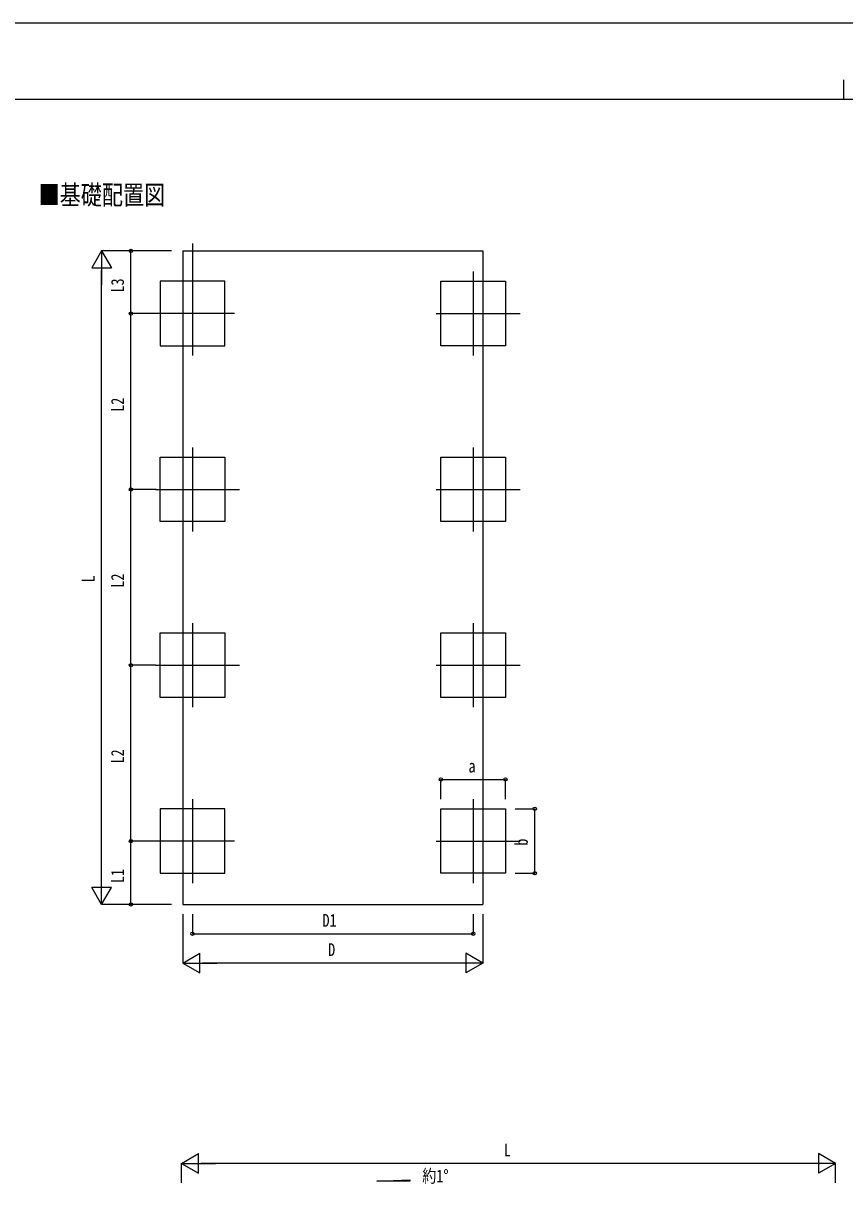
# Model space of a CAD drawing. Units: millimetres, scale not verified. Extents: x -16820 to 16820, y -11880 to 11880.
# Drawn here: x -8413 to -6, y -31 to 11880 of the extents above; entities that cross this region are included whole.
import ezdxf
from ezdxf.enums import TextEntityAlignment as Align

# ---------------------------------------------------------------- set-up
doc = ezdxf.new("R2010")
doc.units = ezdxf.units.MM
doc.header["$LTSCALE"] = 50
for name, color, linetype in [('0-2_USER1', 3, 'Continuous'), ('0-3_YKK_12', 2, 'Continuous'), ('0-5_YKK_A1', 4, 'Continuous'), ('0-6_YKK_D', 6, 'Continuous'), ('0-7_YKK_ZWAK', 7, 'Continuous')]:
    doc.layers.add(name, color=color, linetype=linetype)
doc.styles.add('ＭＳ ゴシック', font='')
doc.styles.get('ＭＳ ゴシック').set_extended_font_data('MS Gothic')

msp = doc.modelspace()

# ---------------------------------------------------------------- linework, layer by layer
at = {"layer": '0-3_YKK_12'}
for p, q in [((-6681.42, 9624.39), (-6681.42, 8478.36)), ((-3808.42, 9338.36), (-3808.42, 8478.36)), ((-6251.42, 8908.36), (-7111.42, 8908.36)), ((-4188.42, 8908.36), (-3328.42, 8908.36)), ((-6681.42, 7538.36), (-6681.42, 6678.36)), ((-3808.42, 7538.36), (-3808.42, 6678.36)), ((-7061.42, 7108.36), (-6201.42, 7108.36)), ((-4188.42, 7108.36), (-3328.42, 7108.36)), ((-6681.42, 5738.36), (-6681.42, 4878.36)), ((-3808.42, 5738.36), (-3808.42, 4878.36)), ((-7061.42, 5308.36), (-6201.42, 5308.36)), ((-4188.42, 5308.36), (-3328.42, 5308.36)), ((-6681.42, 3938.36), (-6681.42, 3078.36)), ((-3808.42, 3938.36), (-3808.42, 3078.36)), ((-6251.42, 3508.36), (-7111.42, 3508.36)), ((-4188.42, 3508.36), (-3328.42, 3508.36))]:
    msp.add_line(p, q, dxfattribs=at)
at = {"layer": '0-5_YKK_A1'}
for p, q in [((-6779.92, 9550), (-6779.92, 2858.56)), ((-7011.42, 3838.36), (-7011.42, 3178.36)), ((-6779.92, 2858.56), (-3709.92, 2858.56)), ((-4793.94, 25.71), (-4457.94, 38.13)), ((-4457.94, 25.71), (-4793.94, 25.71)), ((-4457.94, 38.13), (-4457.94, 25.71))]:
    msp.add_line(p, q, dxfattribs=at)
msp.add_lwpolyline([(-6779.92, 9550), (-3709.92, 9550), (-3709.92, 2858.56)], dxfattribs=at)
for points in [[(-6351.42, 8578.36), (-6351.42, 9238.36), (-7011.42, 9238.36), (-7011.42, 8578.36)], [(-4138.42, 8578.36), (-4138.42, 9238.36), (-3478.42, 9238.36), (-3478.42, 8578.36)], [(-7011.42, 6778.36), (-7011.42, 7438.36), (-6351.42, 7438.36), (-6351.42, 6778.36)], [(-4138.42, 6778.36), (-4138.42, 7438.36), (-3478.42, 7438.36), (-3478.42, 6778.36)], [(-7011.42, 4978.36), (-7011.42, 5638.36), (-6351.42, 5638.36), (-6351.42, 4978.36)], [(-4138.42, 4978.36), (-4138.42, 5638.36), (-3478.42, 5638.36), (-3478.42, 4978.36)], [(-6351.42, 3178.36), (-6351.42, 3838.36), (-7011.42, 3838.36), (-7011.42, 3178.36)], [(-4138.42, 3178.36), (-4138.42, 3838.36), (-3478.42, 3838.36), (-3478.42, 3178.36)]]:
    msp.add_lwpolyline(points, close=True, dxfattribs=at)
at = {"layer": '0-6_YKK_D'}
for p, q in [((-7611.42, 9550), (-7711.42, 9376.79)), ((-6896.92, 9550), (-7612.42, 9550)), ((-7611.42, 9550), (-7511.42, 9376.79)), ((-7611.42, 9550), (-7611.42, 9203.59)), ((-6896.92, 9550), (-7312.42, 9550)), ((-7311.42, 8908.36), (-7311.42, 9550)), ((-7711.42, 9376.79), (-7511.42, 9376.79)), ((-7611.42, 3058.56), (-7611.42, 9350)), ((-7105.67, 8908.36), (-7312.42, 8908.36)), ((-7047.92, 8908.36), (-7312.42, 8908.36)), ((-7311.42, 7108.36), (-7311.42, 8908.36)), ((-7054.67, 7108.36), (-7312.42, 7108.36)), ((-7054.67, 7108.36), (-7312.42, 7108.36)), ((-7311.42, 5308.36), (-7311.42, 7108.36)), ((-7105.67, 5308.36), (-7312.42, 5308.36)), ((-7061.42, 5308.36), (-7312.42, 5308.36)), ((-7311.42, 3508.36), (-7311.42, 5308.36)), ((-4138.42, 3938.36), (-4138.42, 4139.36)), ((-4138.42, 4138.36), (-3478.42, 4138.36)), ((-3478.42, 3938.36), (-3478.42, 4139.36)), ((-3378.42, 3838.36), (-3177.42, 3838.36)), ((-3178.42, 3178.36), (-3178.42, 3838.36)), ((-7112.42, 3508.36), (-7312.42, 3508.36)), ((-7112.42, 3508.36), (-7312.42, 3508.36)), ((-7311.42, 2858.56), (-7311.42, 3508.36)), ((-7611.42, 2858.56), (-7611.42, 3204.97)), ((-3378.42, 3178.36), (-3177.42, 3178.36)), ((-7611.42, 2858.56), (-7711.42, 3031.77)), ((-7511.42, 3031.77), (-7711.42, 3031.77)), ((-7611.42, 2858.56), (-7511.42, 3031.77)), ((-6896.92, 2858.56), (-7612.42, 2858.56)), ((-6896.92, 2858.56), (-7312.42, 2858.56)), ((-6779.92, 2758.56), (-6779.92, 2257.56)), ((-6681.42, 2758.56), (-6681.42, 2557.56)), ((-3808.42, 2758.56), (-3808.42, 2557.56)), ((-3709.92, 2758.56), (-3709.92, 2257.56)), ((-6681.42, 2558.56), (-3808.42, 2558.56)), ((-6779.92, 2258.56), (-6606.72, 2358.56)), ((-6606.72, 2158.56), (-6606.72, 2358.56)), ((-3709.92, 2258.56), (-3883.13, 2358.56)), ((-3883.13, 2358.56), (-3883.13, 2158.56)), ((-6779.92, 2258.56), (-6606.72, 2158.56)), ((-6779.92, 2258.56), (-6433.51, 2258.56)), ((-3909.92, 2258.56), (-6579.92, 2258.56)), ((-3709.92, 2258.56), (-4056.33, 2258.56)), ((-3709.92, 2258.56), (-3883.13, 2158.56)), ((-6792.99, 207.89), (-6619.79, 307.89)), ((-6619.79, 107.89), (-6619.79, 307.89)), ((-101.55, 207.89), (-274.76, 307.89)), ((-274.76, 307.89), (-274.76, 107.89)), ((-6792.99, 7.89), (-6792.99, 208.89)), ((-6792.99, 207.89), (-6619.79, 107.89)), ((-6792.99, 207.89), (-6446.58, 207.89)), ((-301.55, 207.89), (-6592.99, 207.89)), ((-101.55, 207.89), (-447.96, 207.89)), ((-101.55, 207.89), (-274.76, 107.89)), ((-101.55, 7.89), (-101.55, 208.89))]:
    msp.add_line(p, q, dxfattribs=at)
for centre in [(-7311.42, 9550), (-7311.42, 8908.36), (-7311.42, 8908.36), (-7311.42, 7108.36), (-7311.42, 7108.36), (-7311.42, 5308.36), (-7311.42, 5308.36), (-4138.42, 4138.36), (-3478.42, 4138.36), (-3178.42, 3838.36), (-7311.42, 3508.36), (-7311.42, 3508.36), (-3178.42, 3178.36), (-7311.42, 2858.56), (-6681.42, 2558.56), (-3808.42, 2558.56)]:
    msp.add_circle(centre, 17, dxfattribs=at)
at = {"layer": '0-7_YKK_ZWAK'}
for p, q in [((-19.92, 11300), (-19.92, 11100)), ((15580.08, 11100), (-15619.92, 11100))]:
    msp.add_line(p, q, dxfattribs=at)
msp.add_lwpolyline([(-16820, -11880), (16820, -11880), (16820, 11880), (-16820, 11880)], close=True, dxfattribs=at)

# ---------------------------------------------------------------- texts
at = {"layer": '0-2_USER1', "style": 'ＭＳ ゴシック', "width": 0.8}
msp.add_text('■基礎配置図', height=197.9, dxfattribs=at).set_placement((-8256.56, 9964.46), align=Align.BOTTOM_LEFT)
at = {"layer": '0-5_YKK_A1', "style": 'ＭＳ ゴシック', "width": 0.8}
msp.add_text('約1°', height=132, dxfattribs=at).set_placement((-4329.57, -26.77), align=Align.BOTTOM_LEFT)
at = {"layer": '0-6_YKK_D', "style": 'ＭＳ ゴシック', "width": 0.8}
for s, p in [('L3', (-7343.42, 9123.58)), ('L2', (-7343.42, 7902.76)), ('L', (-7643.42, 6156.28)), ('L2', (-7343.42, 6102.76)), ('L2', (-7343.42, 4302.76)), ('b', (-3210.42, 3460.36)), ('L1', (-7343.42, 3077.86))]:
    msp.add_text(s, height=132, rotation=90, dxfattribs=at).set_placement(p, align=Align.BOTTOM_LEFT)
for s, p in [('a', (-3856.42, 4170.36)), ('D1', (-5350.52, 2590.56)), ('D', (-5292.92, 2290.56)), ('L', (-3495.27, 239.89))]:
    msp.add_text(s, height=132, dxfattribs=at).set_placement(p, align=Align.BOTTOM_LEFT)

doc.saveas('drawing.dxf')
